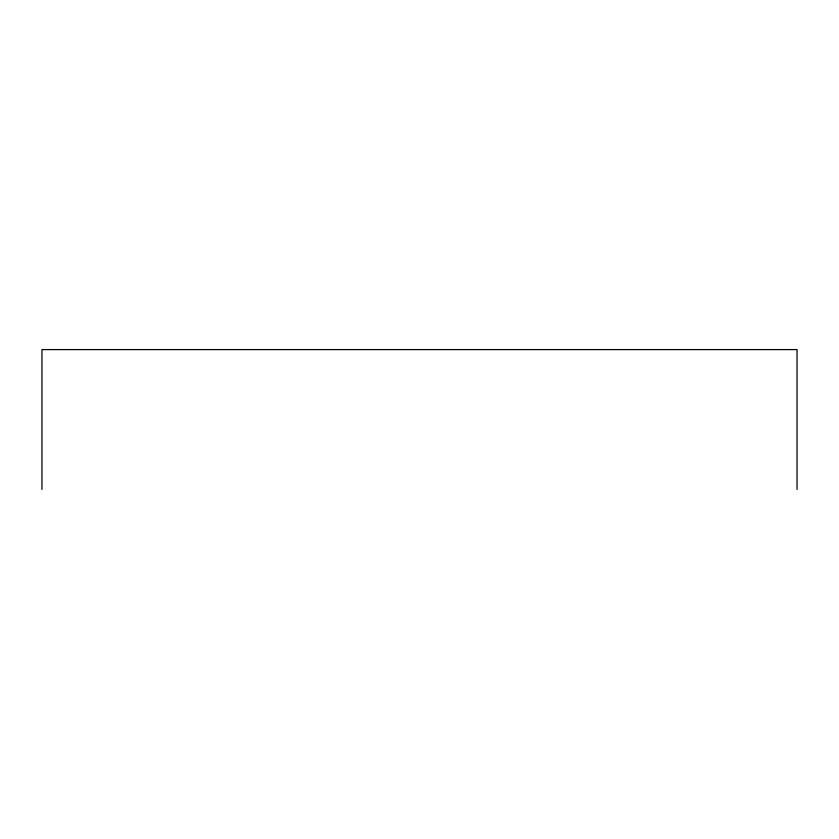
<?xml version="1.0" encoding="UTF-8"?>
<svg xmlns="http://www.w3.org/2000/svg" width="839" height="839" viewBox="0 0 839 839"><rect width="100%" height="100%" fill="white"/><g stroke="black" fill="none" stroke-linecap="round" stroke-linejoin="round"><path stroke-width="1.26" d="M797.05 489.41L797.05 349.59L41.95 349.59L41.95 489.41"/></g></svg>
